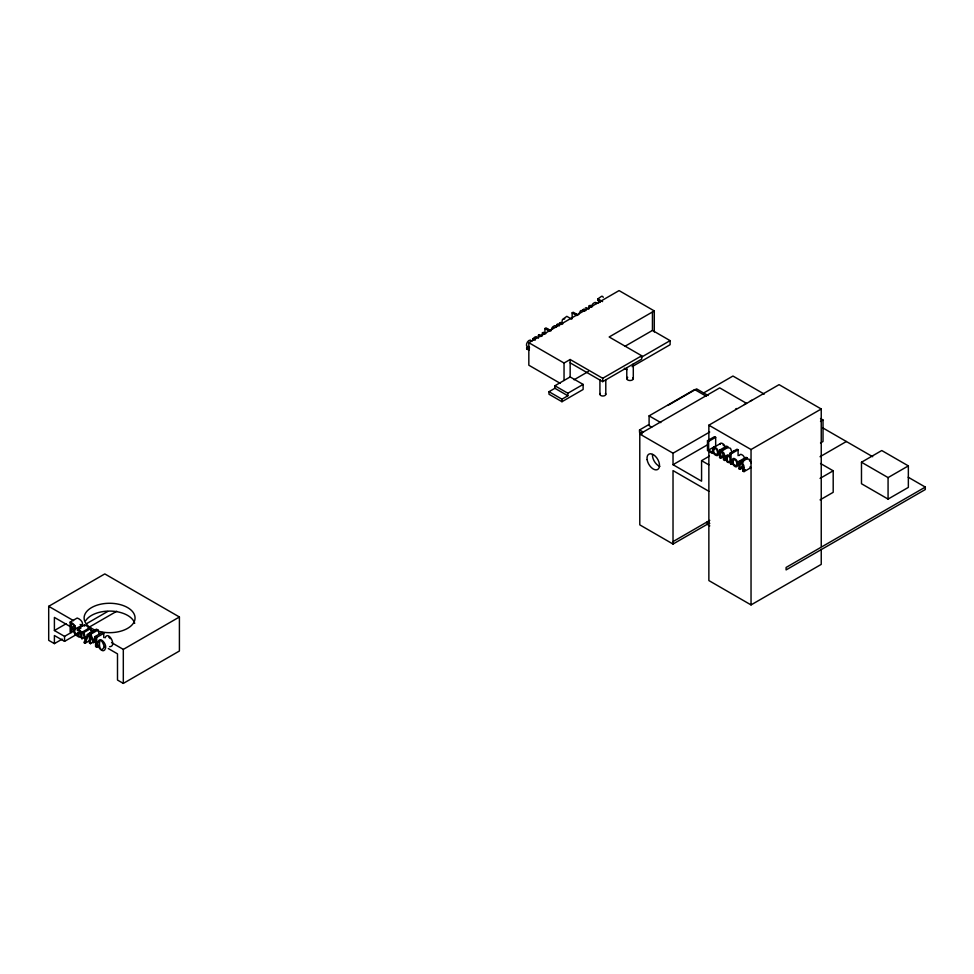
<?xml version="1.0" encoding="UTF-8"?>
<svg xmlns="http://www.w3.org/2000/svg" width="974" height="974" viewBox="0 0 974 974"><rect width="100%" height="100%" fill="white"/><g stroke="black" fill="none" stroke-linecap="round" stroke-linejoin="round"><path stroke-width="1.46" d="M578.568 314.626L580.577 310.669L582.513 310.572L583.584 309.135L585.946 310.487M551.028 330.746L551.759 328.323A3.567 2.058 -60 0 1 553.208 326.534L554.437 325.815A3.604 2.082 -60 0 1 555.898 325.937L556.495 326.826M105.07 637.873C108.382 629.667 117.464 646.846 109.563 646.675M732.789 452.496L732.959 451.814M591.425 306.652L592.009 305.093A3.567 2.058 -60 0 1 593.458 303.291L594.688 302.585A3.604 2.082 -60 0 1 596.149 302.695L596.745 303.584M94.441 630.434L87.38 634.512L85.651 638.968L83.898 632.491L82.741 631.822L89.791 627.755L90.959 628.425L92.006 632.309M82.741 631.822L85.067 640.186L83.922 642.609L85.067 643.266L88.512 635.158L87.38 634.512M720.029 444.339L720.614 443.45A3.604 2.082 60 0 1 722.075 443.328L723.305 444.034A3.567 2.058 60 0 1 724.766 445.836L725.35 447.407M739.4 455.515L739.984 454.627A3.604 2.082 60 0 1 741.445 454.517L742.675 455.223A3.567 2.058 60 0 1 744.136 457.025L744.72 458.584M103.755 637.58L103.755 633.356L102.185 632.455L95.135 636.521L93.078 640.819L90.947 634.111L89.401 633.222L89.401 643.059L90.46 643.668L93.991 641.623M90.46 643.668L90.46 635.194L93.358 642.621L95.574 638.14L95.574 646.614L96.706 647.272L99.056 645.908M598.438 299.724L597.975 300.394L600.325 301.745M533.362 339.476L532.875 340.096L532.875 338.769L534.848 337.089L536.224 336.651L537.185 337.515M733.215 451.303L734.907 450.743M598.486 303.011L600.106 301.429M713.565 447.516C709.084 453.799 721.904 460.812 717.704 449.915A3.567 2.058 60 0 0 716.255 448.113L715.026 447.407A3.604 2.082 60 0 0 713.565 447.516L720.614 443.45M600.24 301.794L597.89 300.442L597.89 298.872L601.567 296.315A3.835 2.216 -60 0 1 602.833 296.62L603.235 297.387M553.829 327.179L553.439 327.447A2.045 1.181 -60 0 0 553.086 327.775M534.361 338.477L535.359 337.917M563.873 319.265L564.762 318.668M529.345 346.878L526.739 347.523L529.089 348.887M528.858 348.278L529.588 347.803M557.712 325.353L557.067 325.779L557.067 324.476A2.959 1.717 -60 0 1 557.919 324.013L559.38 324.208L560.464 322.479L562.814 323.843M62.226 639.102L54.398 643.619L48.7 640.332L48.7 606.315L104.802 573.917L179.411 616.992L179.411 651.009L123.308 683.407L117.501 680.047L117.501 653.858L108.297 648.538M544.953 332.938L544.953 328.53L546.024 327.909L550.736 330.636M572.14 318.717L572.14 312.849L573.211 312.228L577.911 314.943M538.415 338.161L538.415 335.214L539.499 334.593L541.848 335.945M542.372 335.726L542.372 332.925L543.443 332.304L545.793 333.668M585.143 308.234L586.226 307.614L588.576 308.965M589.087 308.758L589.087 305.958L590.171 305.337L592.521 306.688M560.135 383.281L528.833 365.213L528.833 342.702L619.074 290.593L654.284 310.925L654.284 331.939M70.177 626.526L54.398 617.419L54.398 630.519L66.147 623.737M70.152 622.094L77.202 618.027C79.88 618.758 84.653 622.983 81.499 625.612L73.707 629.715L76.739 635.742L75.278 634.89L72.575 629.423L71.285 628.68L71.285 632.589L70.152 631.931L70.152 622.094C72.831 622.824 77.591 627.049 74.438 629.691L73.707 629.715M71.285 627.585C75.302 631.189 74.876 623.92 71.285 623.871L71.285 627.585L74.803 625.551M54.398 630.519L64.552 636.375L74.986 630.348M85.505 636.728L81.974 638.761L80.903 637.361L78.444 636.886A2.739 1.583 60 0 1 77.457 635.705L77.226 635.231A3.092 1.79 60 0 1 76.885 633.684L78.054 632.199L80.903 633.295L79.965 631.189L77.409 630.166L77.409 628.912L84.458 624.833L87.526 626.379L88.987 628.973M86.735 623.567L107.603 611.526M77.409 630.166L80.939 628.133M54.398 643.619L54.398 635.523L64.552 641.379L76.289 634.598M89.34 627.073L116.746 611.246M83.898 632.491L90.959 628.425M89.401 633.222L96.463 629.143L98.009 630.032L99.275 634.062M90.947 634.111L98.009 630.032M528.833 342.702L564.043 363.034L570.155 359.503L602.699 378.289L641.708 355.766L641.708 359.126L602.699 381.65L570.155 362.852M654.284 310.925L609.164 336.98L641.708 355.766M85.067 643.266L89.766 640.551M95.135 636.521L96.706 637.434L103.755 633.356M93.358 642.621L95.708 641.269M554.888 388.285L554.888 385.753L570.155 376.938L583.122 384.426L583.122 389.49L561.961 401.714L548.995 394.227L548.995 391.694L554.888 388.285L567.854 395.773L567.854 393.24L583.122 384.426M624.906 346.33L652.446 330.429L670.112 340.632L670.112 344.711L632.089 366.662M574.063 379.763L588.369 371.496M111.535 642.584L123.308 649.39L179.411 616.992M548.995 391.694L561.961 399.182L567.854 395.773M641.269 357.288L670.112 340.632M651.703 427.136L649.098 425.626L649.098 415.861L694.681 389.551L706.381 396.308M667.872 405.452L696.605 388.869L708.122 395.517M642.146 433.941L639.528 432.419L639.528 429.972L648.733 424.652M704.007 392.741L732.947 376.037L764.237 394.093M709.79 525.863L707.161 524.341L673.022 544.052L639.784 524.864L639.784 434.014L719.713 387.871L746.559 403.358M735.553 409.129L736.624 408.508M744.416 404.454L745.999 403.54M750.175 401.13L751.721 400.241M708.865 441.356L708.865 425.188L779.066 384.657L821.24 408.995L821.24 546.28M639.784 434.014L673.022 453.202L709.705 432.018M708.622 450.061L712.42 452.253L712.42 453.421L707.489 450.572L707.489 440.735L714.539 436.656L715.671 437.314L715.671 445.995L708.622 450.061L708.622 441.392L715.671 437.314M673.022 453.202L673.022 464.695L707.087 445.033M673.022 464.695L701.572 481.18L701.572 460.653L709.437 456.112M724.193 456.149L720.663 458.182L719.591 457.561L719.591 450.183L726.641 446.104L727.724 446.725L727.724 447.553L720.663 451.619L720.663 450.804L727.724 446.725M719.591 457.561L721.941 456.197M733.398 462.82L731.048 464.172L729.964 462.796L727.554 462.297A2.898 1.68 60 0 1 726.336 460.678L725.898 455.893L727.858 454.809A4.103 2.374 60 0 1 729.964 456.465L729.964 453.275L737.026 449.197L738.097 449.818L738.097 455.698M729.964 453.275L731.048 453.896L738.097 449.818M720.663 458.182L720.663 452.667L721.503 452.508A2.593 1.498 60 0 1 722.684 452.983L723.536 459.838L724.607 460.459L726.969 459.107M708.865 425.188L751.039 449.525L821.24 408.995M743.564 467.325L740.033 469.371L738.962 468.75L738.962 461.359L746.011 457.293L747.095 457.914L747.095 458.73L740.033 462.808L740.033 461.98L747.095 457.914M740.033 469.371L740.033 463.855L743.564 461.822M820.51 421.45L823.018 419.989L823.018 441.49L820.51 442.951M738.962 468.75L742.492 466.704M740.033 463.855L740.873 463.697A2.593 1.498 60 0 1 742.054 464.16L742.906 471.026L745.256 469.663M742.906 471.026L743.99 471.647L751.039 467.569L749.968 466.948M673.022 541.605L709.778 520.372M820.059 456.709L846.369 441.514M820.071 478.392L833.196 470.807L833.196 492.308L820.071 499.893M861.479 462.236L881.762 450.536L908.352 465.889L908.352 487.39L888.069 499.09L861.479 483.737L861.479 462.236L888.069 477.589L908.352 465.889M925.3 487.085L786.091 567.452L786.091 569.912L925.3 489.532L925.3 487.085L908.194 477.211M708.865 450.171L708.865 580.565L751.039 604.915L821.24 564.384L821.24 549.299M727.724 447.553L730.5 448.308L731.669 451.595M720.663 451.619C725.24 450.621 725.046 457.865 724.607 460.459M747.095 458.73L749.87 459.497L751.039 462.784M740.033 462.808C744.611 461.81 744.416 469.054 743.99 471.647M527.652 348.777L526.678 348.923L526.678 347.56M77.409 628.912L81.585 631.883L81.974 638.761M820.51 418.54L823.018 419.989M822.908 427.963L872.68 456.709M597.89 298.872L602.589 301.587M589.087 305.958L591.449 307.309M582.513 309.756L584.863 311.108M572.14 312.849L576.839 315.564M571.531 319.058L566.831 316.343L562.461 319.484L561.657 323.514M820.558 463.514L833.196 470.807M559.38 323.1L561.73 324.464M557.067 324.476L559.429 325.84M624.31 368.233L626.842 369.694M544.953 328.53L549.653 331.257M542.372 332.925L544.722 334.289M538.415 335.214L540.777 336.566M532.875 338.769L535.225 340.121M707.489 440.735L708.622 441.392M719.591 450.183L720.663 450.804M738.962 461.359L740.033 461.98M649.098 415.861L660.81 422.619M528.906 347.231L526.557 345.88C525.692 343.165 529.613 337.795 531.877 341.107M526.678 348.923L529.028 350.275M701.572 460.653L708.865 464.866M639.528 429.972L643.461 432.249M554.888 385.753L567.854 393.24M708.865 491.286L673.022 470.588L673.022 544.052M709.79 523.403L707.161 521.881L707.161 524.341M48.7 606.315L73.574 620.669M80.111 624.444L82.729 625.953M90.582 630.495L93.2 632.004M108.771 637.179L110.281 638.627M749.396 460.349L749.761 460.982M577.278 314.833L575.33 313.762A4.103 2.374 -60 0 0 574.794 314.005M550.103 330.527L548.143 329.456A4.103 2.374 -60 0 0 547.619 329.699M888.069 477.589L888.069 499.09M751.039 449.525L751.039 604.915M731.048 453.896L731.048 464.172M652.446 311.997L652.446 330.429M633.295 363.899L633.295 378.63M626.781 368.318L626.781 378.63M605.791 379.592L605.791 394.324M602.699 378.289L602.699 381.65M599.923 379.592L599.923 394.324M570.155 359.503L570.155 376.938M564.043 363.034L564.043 380.469M561.961 399.182L561.961 401.714M123.308 649.39L123.308 683.407M96.706 637.434L96.706 647.272M84.458 624.833L84.458 626.099M64.552 636.375L64.552 641.379M605.402 393.472A2.934 1.692 0 0 1 602.857 396.016A2.934 1.692 0 0 1 600.325 393.472M632.856 377.693A3.263 1.875 0 0 1 631.907 380.177A3.263 1.875 0 0 1 627.536 379.848A3.263 1.875 0 0 1 627.731 377.303M659.861 466.449A8.839 5.101 60 0 1 652.458 454.554M94.819 629.959A25.47 14.707 0 0 1 97.802 604.939A25.47 14.707 0 0 1 135.057 617.82A25.47 14.707 0 0 1 98.252 631.14M85.712 620.657A25.47 14.707 0 0 1 111.998 611.148A25.47 14.707 0 0 1 134.704 623.348M552.538 328.615A2.045 1.181 -60 0 1 552.794 328.165M723.085 444.96A2.045 1.181 60 0 1 723.731 445.678M104.303 646.736C97.887 658.655 97.875 627.865 104.303 646.736M737.854 464.415C737.014 471.306 729.149 461.919 732.935 458.705A3.604 2.082 60 0 1 734.396 458.584L735.626 459.302A3.567 2.058 60 0 1 737.074 461.092L737.854 464.415M98.009 641.939C96.17 645.945 103.305 654.881 105.411 648.526C107.237 644.544 100.139 635.62 98.009 641.939M714.003 449.391C712.006 454.359 719.871 456.843 716.925 450.207A2.045 1.181 60 0 0 716.036 449.038L715.245 448.576A2.058 1.193 60 0 0 714.344 448.71L714.003 449.391M733.373 460.58C731.377 465.548 739.242 468.019 736.295 461.384A2.045 1.181 60 0 0 735.407 460.215L734.615 459.765A2.058 1.193 60 0 0 733.714 459.898L733.373 460.58M726.908 456.928L727.152 460.264A1.668 0.962 60 0 0 727.943 461.359L729.964 461.749L729.964 457.5L727.822 456.039L726.908 456.928M78.066 633.794L78.687 635.852L80.903 636.326L80.903 634.281L78.066 633.794M647.126 459.631A8.839 5.101 60 0 0 657.34 469.638A8.839 5.101 60 0 0 655.319 456.197A8.839 5.101 60 0 0 647.126 459.631"/></g></svg>
